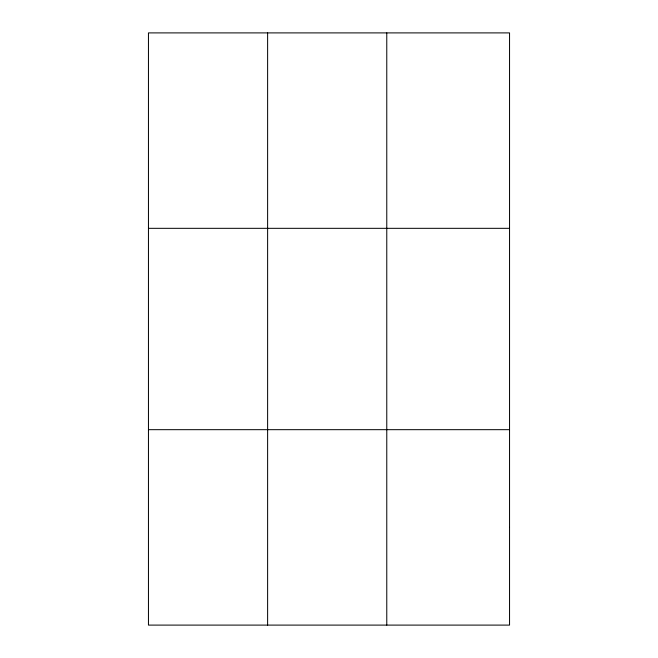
<?xml version="1.0" encoding="UTF-8"?>
<svg xmlns="http://www.w3.org/2000/svg" width="658" height="658" viewBox="0 0 658 658"><rect width="100%" height="100%" fill="white"/><g stroke="black" fill="none" stroke-linecap="round" stroke-linejoin="round"><path stroke-width="0.99" d="M267.617 625.1L267.617 32.9M386.772 625.1L386.772 32.9M148.453 228.326L509.547 228.326M148.453 429.674L509.547 429.674M509.547 527.387L509.547 625.1L148.453 625.1L148.453 32.9L509.547 32.9L509.547 527.387"/></g></svg>
